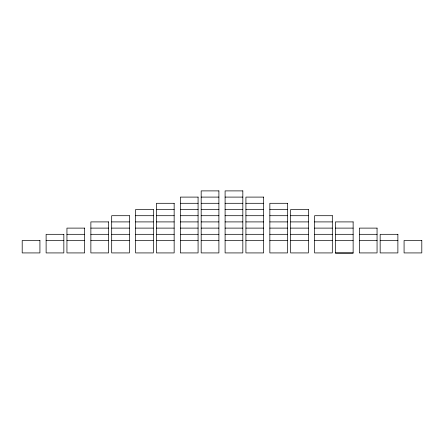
<?xml version="1.0" encoding="UTF-8"?>
<svg xmlns="http://www.w3.org/2000/svg" width="444" height="444" viewBox="0 0 444 444"><rect width="100%" height="100%" fill="white"/><g stroke="black" fill="none" stroke-linecap="round" stroke-linejoin="round"><path stroke-width="0.67" d="M201.176 197.097L218.898 197.097M225.102 197.097L242.824 197.097M180.358 203.297L198.079 203.297M201.176 203.297L218.898 203.297M225.102 203.297L242.824 203.297M245.921 203.297L263.642 203.297M156.432 209.501L174.153 209.501M180.358 209.501L198.079 209.501M201.176 209.501L218.898 209.501M225.102 209.501L242.824 209.501M245.921 209.501L263.642 209.501M269.847 209.501L287.568 209.501M135.614 215.706L153.33 215.706M156.432 215.706L174.153 215.706M180.358 215.706L198.079 215.706M201.176 215.706L218.898 215.706M225.102 215.706L242.824 215.706M245.921 215.706L263.642 215.706M269.847 215.706L287.568 215.706M290.67 215.706L308.386 215.706M111.688 221.906L129.409 221.906M135.614 221.906L153.33 221.906M156.432 221.906L174.153 221.906M180.358 221.906L198.079 221.906M201.176 221.906L218.898 221.906M225.102 221.906L242.824 221.906M245.921 221.906L263.642 221.906M269.847 221.906L287.568 221.906M290.67 221.906L308.386 221.906M314.591 221.906L332.312 221.906M90.87 228.111L108.586 228.111M111.688 228.111L129.409 228.111M135.614 228.111L153.33 228.111M156.432 228.111L174.153 228.111M180.358 228.111L198.079 228.111M201.176 228.111L218.898 228.111M225.102 228.111L242.824 228.111M245.921 228.111L263.642 228.111M269.847 228.111L287.568 228.111M290.67 228.111L308.386 228.111M314.591 228.111L332.312 228.111M335.414 228.111L353.13 228.111M66.944 234.315L84.665 234.315M90.87 234.315L108.586 234.315M111.688 234.315L129.409 234.315M135.614 234.315L153.33 234.315M156.432 234.315L174.153 234.315M180.358 234.315L198.079 234.315M201.176 234.315L218.898 234.315M225.102 234.315L242.824 234.315M245.921 234.315L263.642 234.315M269.847 234.315L287.568 234.315M290.67 234.315L308.386 234.315M314.591 234.315L332.312 234.315M335.414 234.315L353.13 234.315M359.335 234.315L377.056 234.315M46.12 240.515L63.842 240.515M66.944 240.515L84.665 240.515M90.87 240.515L108.586 240.515M111.688 240.515L129.409 240.515M135.614 240.515L153.33 240.515M156.432 240.515L174.153 240.515M180.358 240.515L198.079 240.515M201.176 240.515L218.898 240.515M225.102 240.515L242.824 240.515M245.921 240.515L263.642 240.515M269.847 240.515L287.568 240.515M290.67 240.515L308.386 240.515M314.591 240.515L332.312 240.515M335.414 240.515L353.13 240.515M359.335 240.515L377.056 240.515M380.158 240.515L397.88 240.515M335.414 252.925L353.13 252.925M218.898 190.892L201.176 190.892L201.176 252.925L218.898 252.925L218.898 190.892M242.824 190.892L225.102 190.892L225.102 252.925L242.824 252.925L242.824 190.892M198.079 197.097L180.358 197.097L180.358 252.925L198.079 252.925L198.079 197.097M263.642 197.097L245.921 197.097L245.921 252.925L263.642 252.925L263.642 197.097M174.153 203.297L156.432 203.297L156.432 252.925L174.153 252.925L174.153 203.297M287.568 203.297L269.847 203.297L269.847 252.925L287.568 252.925L287.568 203.297M153.33 209.501L135.614 209.501L135.614 252.925L153.33 252.925L153.33 209.501M308.386 209.501L290.67 209.501L290.67 252.925L308.386 252.925L308.386 209.501M129.409 215.706L111.688 215.706L111.688 252.925L129.409 252.925L129.409 215.706M332.312 215.706L314.591 215.706L314.591 252.925L332.312 252.925L332.312 215.706M108.586 221.906L90.87 221.906L90.87 252.925L108.586 252.925L108.586 221.906M353.13 221.906L335.414 221.906L335.414 253.108L353.13 253.108L353.13 221.906M84.665 228.111L66.944 228.111L66.944 252.925L84.665 252.925L84.665 228.111M377.056 228.111L359.335 228.111L359.335 252.925L377.056 252.925L377.056 228.111M63.842 234.315L46.12 234.315L46.12 252.925L63.842 252.925L63.842 234.315M397.88 234.315L380.158 234.315L380.158 252.925L397.88 252.925L397.88 234.315M39.921 240.515L22.2 240.515L22.2 252.925L39.921 252.925L39.921 240.515M421.8 240.515L404.079 240.515L404.079 252.925L421.8 252.925L421.8 240.515"/></g></svg>
